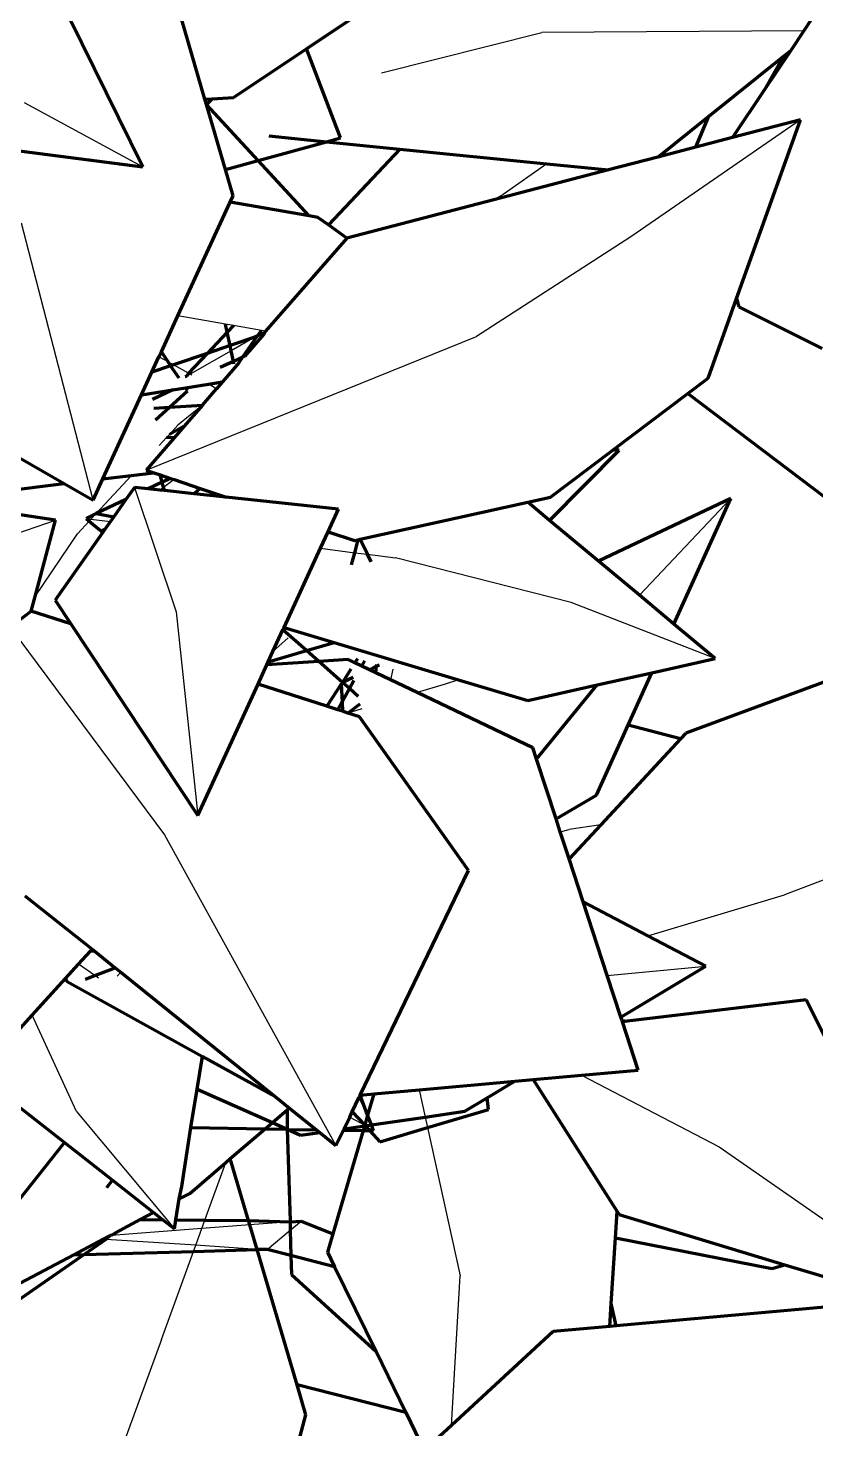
# Model space of a CAD drawing. Header units: millimetres. Extents: x 4307 to 31003, y 2809 to 20009.
# Drawn here: x 7635.5 to 7672.6, y 8029.1 to 8094.9 of the extents above; entities that cross this region are included whole.
import ezdxf

# ---------------------------------------------------------------- set-up
doc = ezdxf.new("R2010")
doc.units = ezdxf.units.MM
doc.layers.add('ProfileEdges', color=7, linetype='Continuous')

msp = doc.modelspace()

# ---------------------------------------------------------------- linework, layer by layer
for p, q in [((7652.143, 8092.804), (7659.672, 8094.702)), ((7672.002, 8094.787), (7659.672, 8094.702)), ((7635.341, 8091.41), (7640.921, 8088.39)), ((7671.843, 8090.6), (7663.857, 8085.104)), ((7659.91, 8088.535), (7657.86, 8087.093)), ((7657.86, 8087.093), (7657.413, 8086.836)), ((7638.578, 8072.723), (7635.216, 8085.75)), ((7663.857, 8085.104), (7656.598, 8080.41)), ((7644.807, 8080.994), (7642.562, 8081.379)), ((7645.174, 8080.931), (7644.807, 8080.994)), ((7646.493, 8080.705), (7645.174, 8080.931)), ((7646.682, 8080.672), (7646.328, 8080.469)), ((7646.682, 8080.672), (7646.493, 8080.705)), ((7646.726, 8080.665), (7646.682, 8080.672)), ((7641.074, 8074.133), (7656.598, 8080.41)), ((7646.182, 8080.385), (7645.068, 8079.745)), ((7642.104, 8079.22), (7641.677, 8079.456)), ((7645.068, 8079.745), (7643.149, 8078.643)), ((7642.352, 8079.083), (7642.104, 8079.22)), ((7643.06, 8078.692), (7642.352, 8079.083)), ((7643.149, 8078.643), (7642.972, 8078.541)), ((7643.149, 8078.643), (7643.06, 8078.692)), ((7643.217, 8078.605), (7643.149, 8078.643)), ((7644.385, 8077.959), (7643.998, 8078.174)), ((7643.718, 8077.188), (7642.57, 8076.245)), ((7642.57, 8076.245), (7642.168, 8075.811)), ((7642.032, 8075.664), (7641.684, 8075.289)), ((7642.168, 8075.811), (7642.032, 8075.664)), ((7663.315, 8075.075), (7662.893, 8074.98)), ((7640.382, 8073.883), (7638.724, 8072.095)), ((7642.392, 8073.688), (7641.896, 8073.311)), ((7640.521, 8073.321), (7642.49, 8067.48)), ((7641.896, 8073.311), (7641.739, 8073.191)), ((7664.263, 8068.251), (7668.56, 8072.796)), ((7638.724, 8072.095), (7638.48, 8071.831)), ((7625.266, 8067.787), (7636.812, 8071.781)), ((7638.391, 8071.735), (7637.843, 8071.144)), ((7638.247, 8071.861), (7638.48, 8071.831)), ((7638.48, 8071.831), (7638.391, 8071.735)), ((7638.48, 8071.831), (7639.392, 8071.715)), ((7638.911, 8071.307), (7639.196, 8071.436)), ((7635.856, 8068.189), (7637.843, 8071.144)), ((7649.267, 8070.46), (7650.884, 8070.254)), ((7650.884, 8070.254), (7651.475, 8070.179)), ((7651.475, 8070.179), (7652.797, 8070.011)), ((7661.063, 8067.906), (7652.797, 8070.011)), ((7642.49, 8067.48), (7643.497, 8057.907)), ((7667.83, 8065.28), (7661.063, 8067.906)), ((7634.679, 8066.755), (7641.933, 8056.992)), ((7647.035, 8065.605), (7647.747, 8066.244)), ((7652.679, 8064.776), (7652.566, 8064.28)), ((7655.761, 8064.281), (7655.092, 8064.057)), ((7655.092, 8064.057), (7653.821, 8063.681)), ((7651.21, 8062.907), (7650.562, 8062.718)), ((7681.12, 8057.987), (7671.092, 8054.176)), ((7641.933, 8056.992), (7649.999, 8042.384)), ((7660.546, 8057.139), (7660.959, 8057.247)), ((7662.443, 8057.456), (7660.959, 8057.247)), ((7664.662, 8052.25), (7671.092, 8054.176)), ((7638.665, 8050.372), (7637.889, 8050.906)), ((7638.828, 8050.261), (7638.665, 8050.372)), ((7639.71, 8050.346), (7639.885, 8050.533)), ((7662.756, 8050.372), (7667.385, 8050.826)), ((7637.798, 8043.983), (7635.716, 8048.512)), ((7661.535, 8045.69), (7668.01, 8042.326)), ((7653.916, 8045.012), (7654.199, 8043.725)), ((7651.076, 8044.622), (7651.485, 8043.811)), ((7637.798, 8043.983), (7642.399, 8038.47)), ((7650.645, 8043.727), (7651.348, 8043.343)), ((7654.199, 8043.725), (7654.307, 8043.233)), ((7651.391, 8043.297), (7651.768, 8043.079)), ((7654.307, 8043.233), (7655.839, 8036.269)), ((7668.01, 8042.326), (7679.75, 8034.175)), ((7643.831, 8038.878), (7644.814, 8041.584)), ((7643.689, 8038.485), (7639.45, 8038.164)), ((7643.408, 8037.712), (7643.689, 8038.485)), ((7643.689, 8038.485), (7643.831, 8038.878)), ((7645.95, 8038.657), (7643.689, 8038.485)), ((7647.841, 8038.8), (7645.95, 8038.657)), ((7647.851, 8038.416), (7648.356, 8038.839)), ((7639.174, 8037.972), (7639.045, 8037.98)), ((7643.408, 8037.712), (7639.174, 8037.972)), ((7646.763, 8037.506), (7647.851, 8038.416)), ((7641.795, 8033.266), (7643.299, 8037.41)), ((7643.299, 8037.41), (7643.408, 8037.712)), ((7646.294, 8037.493), (7643.408, 8037.712)), ((7655.423, 8029.226), (7655.839, 8036.269)), ((7641.795, 8033.266), (7639.329, 8026.562))]:
    msp.add_line(p, q)
at = {"layer": 'ProfileEdges', "lineweight": 211}
for p, q in [((7648.611, 8093.944), (7658.898, 8100.829)), ((7640.921, 8088.39), (7636.746, 8096.858)), ((7643.839, 8091.564), (7642.577, 8095.892)), ((7672.331, 8095.28), (7672.002, 8094.787)), ((7672.002, 8094.787), (7671.382, 8093.86)), ((7645.173, 8091.643), (7648.611, 8093.944)), ((7650.205, 8089.751), (7648.611, 8093.944)), ((7671.382, 8093.86), (7670.133, 8091.993)), ((7671.028, 8093.577), (7671.382, 8093.86)), ((7667.521, 8090.768), (7671.028, 8093.577)), ((7671.028, 8093.577), (7670.133, 8091.993)), ((7670.133, 8091.993), (7668.644, 8089.766)), ((7643.839, 8091.564), (7644.182, 8091.584)), ((7643.909, 8091.323), (7643.839, 8091.564)), ((7644.182, 8091.584), (7643.909, 8091.323)), ((7646.339, 8088.686), (7643.909, 8091.323)), ((7644.802, 8088.262), (7643.909, 8091.323)), ((7644.182, 8091.584), (7645.173, 8091.643)), ((7665.124, 8088.847), (7667.521, 8090.768)), ((7666.924, 8089.317), (7667.521, 8090.768)), ((7671.843, 8090.6), (7668.644, 8089.766)), ((7668.833, 8082.197), (7671.843, 8090.6)), ((7646.836, 8089.84), (7649.548, 8089.57)), ((7633.826, 8089.307), (7640.921, 8088.39)), ((7646.339, 8088.686), (7649.548, 8089.57)), ((7649.548, 8089.57), (7650.205, 8089.751)), ((7649.548, 8089.57), (7653.004, 8089.224)), ((7653.004, 8089.224), (7649.642, 8085.664)), ((7653.004, 8089.224), (7659.91, 8088.535)), ((7666.924, 8089.317), (7665.124, 8088.847)), ((7668.644, 8089.766), (7666.924, 8089.317)), ((7644.802, 8088.262), (7646.339, 8088.686)), ((7648.732, 8086.087), (7646.339, 8088.686)), ((7659.91, 8088.535), (7662.814, 8088.245)), ((7665.124, 8088.847), (7662.814, 8088.245)), ((7645.161, 8087.028), (7644.802, 8088.262)), ((7662.814, 8088.245), (7657.413, 8086.836)), ((7642.562, 8081.379), (7645.026, 8086.734)), ((7645.026, 8086.734), (7645.161, 8087.028)), ((7648.732, 8086.087), (7645.026, 8086.734)), ((7657.413, 8086.836), (7650.509, 8085.035)), ((7649.144, 8086.015), (7648.732, 8086.087)), ((7649.642, 8085.664), (7649.144, 8086.015)), ((7650.509, 8085.035), (7649.642, 8085.664)), ((7650.509, 8085.035), (7646.682, 8080.672)), ((7667.492, 8078.453), (7668.833, 8082.197)), ((7668.833, 8082.197), (7668.946, 8081.813)), ((7641.787, 8079.695), (7642.562, 8081.379)), ((7668.946, 8081.813), (7672.858, 8079.859)), ((7644.884, 8080.624), (7643.939, 8079.622)), ((7644.884, 8080.624), (7644.807, 8080.994)), ((7645.174, 8080.931), (7644.884, 8080.624)), ((7645.017, 8079.989), (7644.884, 8080.624)), ((7646.328, 8080.469), (7646.493, 8080.705)), ((7646.682, 8080.672), (7646.61, 8080.531)), ((7645.017, 8079.989), (7643.939, 8079.622)), ((7646.182, 8080.385), (7645.017, 8079.989)), ((7645.068, 8079.745), (7645.017, 8079.989)), ((7645.619, 8079.452), (7646.297, 8080.424)), ((7646.61, 8080.531), (7645.717, 8079.498)), ((7646.297, 8080.424), (7646.182, 8080.385)), ((7646.297, 8080.424), (7646.328, 8080.469)), ((7646.61, 8080.531), (7646.328, 8080.469)), ((7641.348, 8078.741), (7641.677, 8079.456)), ((7641.677, 8079.456), (7641.787, 8079.695)), ((7642.104, 8079.22), (7641.787, 8079.695)), ((7643.939, 8079.622), (7642.352, 8079.083)), ((7643.939, 8079.622), (7643.06, 8078.692)), ((7645.173, 8079.243), (7645.068, 8079.745)), ((7645.619, 8079.452), (7645.173, 8079.243)), ((7645.431, 8079.183), (7645.619, 8079.452)), ((7645.717, 8079.498), (7645.619, 8079.452)), ((7640.856, 8077.672), (7641.348, 8078.741)), ((7642.225, 8079.039), (7641.348, 8078.741)), ((7642.225, 8079.039), (7642.104, 8079.22)), ((7642.352, 8079.083), (7642.225, 8079.039)), ((7642.618, 8078.449), (7642.225, 8079.039)), ((7643.06, 8078.692), (7642.972, 8078.541)), ((7645.173, 8079.243), (7644.56, 8078.956)), ((7645.431, 8079.183), (7644.662, 8078.28)), ((7645.198, 8079.122), (7645.173, 8079.243)), ((7642.322, 8077.906), (7642.917, 8078.001)), ((7642.972, 8078.541), (7642.9, 8078.522)), ((7642.917, 8078.001), (7643.998, 8078.174)), ((7643.014, 8077.855), (7642.917, 8078.001)), ((7643.718, 8077.188), (7644.385, 8077.959)), ((7643.998, 8078.174), (7644.662, 8078.28)), ((7644.662, 8078.28), (7644.385, 8077.959)), ((7666.548, 8077.74), (7667.492, 8078.453)), ((7639.037, 8073.719), (7640.856, 8077.672)), ((7640.856, 8077.672), (7642.322, 8077.906)), ((7642.322, 8077.906), (7641.371, 8077.46)), ((7642.173, 8077.096), (7643.014, 8077.855)), ((7663.029, 8075.083), (7666.548, 8077.74)), ((7666.548, 8077.74), (7674.479, 8071.719)), ((7641.43, 8077.051), (7642.173, 8077.096)), ((7641.51, 8076.497), (7642.173, 8077.096)), ((7642.173, 8077.096), (7643.718, 8077.188)), ((7643.718, 8077.188), (7642.86, 8076.198)), ((7642.86, 8076.198), (7642.168, 8075.811)), ((7642.86, 8076.198), (7642.39, 8075.654)), ((7642.39, 8075.654), (7641.074, 8074.133)), ((7642.39, 8075.654), (7642.032, 8075.664)), ((7635.148, 8074.69), (7637.226, 8073.499)), ((7660.043, 8071.767), (7663.315, 8075.075)), ((7660.08, 8072.856), (7662.893, 8074.98)), ((7662.893, 8074.98), (7663.029, 8075.083)), ((7663.315, 8075.075), (7663.029, 8075.083)), ((7640.382, 8073.883), (7641.435, 8074.011)), ((7641.074, 8074.133), (7641.435, 8074.011)), ((7641.435, 8074.011), (7641.73, 8073.911)), ((7634.346, 8073.148), (7637.226, 8073.499)), ((7637.226, 8073.499), (7638.578, 8072.723)), ((7638.578, 8072.723), (7639.037, 8073.719)), ((7639.037, 8073.719), (7640.382, 8073.883)), ((7641.827, 8073.563), (7641.172, 8073.252)), ((7641.827, 8073.563), (7641.73, 8073.911)), ((7641.73, 8073.911), (7642.214, 8073.748)), ((7642.214, 8073.748), (7641.827, 8073.563)), ((7641.896, 8073.311), (7641.827, 8073.563)), ((7642.214, 8073.748), (7642.392, 8073.688)), ((7642.392, 8073.688), (7643.62, 8073.272)), ((7640.121, 8072.752), (7638.724, 8072.095)), ((7640.121, 8072.752), (7639.548, 8071.937)), ((7640.521, 8073.321), (7640.121, 8072.752)), ((7641.172, 8073.252), (7640.521, 8073.321)), ((7641.739, 8073.191), (7641.172, 8073.252)), ((7641.935, 8073.171), (7641.739, 8073.191)), ((7641.935, 8073.171), (7641.896, 8073.311)), ((7643.329, 8073.022), (7641.935, 8073.171)), ((7643.62, 8073.272), (7643.329, 8073.022)), ((7644.835, 8072.861), (7643.329, 8073.022)), ((7643.62, 8073.272), (7644.835, 8072.861)), ((7650.112, 8072.298), (7644.835, 8072.861)), ((7659.017, 8072.621), (7660.08, 8072.856)), ((7668.56, 8072.796), (7662.341, 8069.853)), ((7665.888, 8066.898), (7668.56, 8072.796)), ((7636.812, 8071.781), (7632.139, 8072.486)), ((7638.724, 8072.095), (7638.247, 8071.861)), ((7638.724, 8072.095), (7639.548, 8071.937)), ((7649.625, 8071.241), (7650.112, 8072.298)), ((7651.133, 8070.882), (7659.017, 8072.621)), ((7660.043, 8071.767), (7659.017, 8072.621)), ((7635.856, 8068.189), (7636.812, 8071.781)), ((7638.247, 8071.861), (7638.391, 8071.735)), ((7638.391, 8071.735), (7638.911, 8071.307)), ((7639.196, 8071.436), (7639.019, 8071.185)), ((7639.392, 8071.715), (7639.196, 8071.436)), ((7639.548, 8071.937), (7639.392, 8071.715)), ((7662.341, 8069.853), (7660.043, 8071.767)), ((7639.019, 8071.185), (7636.792, 8068.018)), ((7638.911, 8071.307), (7639.019, 8071.185)), ((7649.267, 8070.46), (7649.625, 8071.241)), ((7649.625, 8071.241), (7650.862, 8070.822)), ((7650.862, 8070.822), (7651.044, 8070.863)), ((7650.884, 8070.254), (7651.044, 8070.863)), ((7651.044, 8070.863), (7651.133, 8070.882)), ((7651.475, 8070.179), (7651.133, 8070.882)), ((7647.556, 8066.738), (7649.267, 8070.46)), ((7650.732, 8069.676), (7650.884, 8070.254)), ((7651.647, 8069.825), (7651.475, 8070.179)), ((7664.263, 8068.251), (7662.341, 8069.853)), ((7635.661, 8067.512), (7635.856, 8068.189)), ((7665.888, 8066.898), (7664.263, 8068.251)), ((7634.679, 8066.755), (7635.661, 8067.512)), ((7637.525, 8066.912), (7635.661, 8067.512)), ((7636.792, 8068.018), (7637.525, 8066.912)), ((7637.525, 8066.912), (7643.497, 8057.907)), ((7647.507, 8066.632), (7647.556, 8066.738)), ((7647.556, 8066.738), (7649.911, 8066.033)), ((7667.83, 8065.28), (7665.888, 8066.898)), ((7647.035, 8065.605), (7647.507, 8066.632)), ((7648.616, 8065.65), (7647.507, 8066.632)), ((7646.811, 8065.117), (7648.616, 8065.65)), ((7646.811, 8065.117), (7647.035, 8065.605)), ((7648.616, 8065.65), (7649.911, 8066.033)), ((7649.188, 8065.144), (7648.616, 8065.65)), ((7649.911, 8066.033), (7655.761, 8064.281)), ((7646.334, 8064.078), (7646.752, 8064.989)), ((7649.188, 8065.144), (7646.752, 8064.989)), ((7646.752, 8064.989), (7646.811, 8065.117)), ((7650.575, 8065.232), (7649.188, 8065.144)), ((7650.304, 8064.155), (7649.188, 8065.144)), ((7650.697, 8064.784), (7650.304, 8064.155)), ((7650.889, 8065.082), (7650.575, 8065.232)), ((7651.011, 8065.272), (7650.889, 8065.082)), ((7651.22, 8064.924), (7650.889, 8065.082)), ((7651.22, 8064.924), (7651.356, 8065.17)), ((7651.572, 8064.755), (7651.22, 8064.924)), ((7651.904, 8064.913), (7651.572, 8064.755)), ((7651.879, 8064.609), (7651.904, 8064.913)), ((7651.904, 8064.913), (7651.912, 8065.004)), ((7652.026, 8064.97), (7651.904, 8064.913)), ((7664.854, 8064.614), (7667.83, 8065.28)), ((7675.977, 8065.286), (7666.454, 8061.778)), ((7650.304, 8064.155), (7650.237, 8064.124)), ((7650.237, 8064.124), (7650.24, 8064.075)), ((7650.804, 8064.392), (7650.304, 8064.155)), ((7650.634, 8063.864), (7650.304, 8064.155)), ((7650.634, 8063.864), (7650.844, 8064.245)), ((7651.879, 8064.609), (7651.572, 8064.755)), ((7652.566, 8064.28), (7651.879, 8064.609)), ((7653.821, 8063.681), (7652.566, 8064.28)), ((7655.761, 8064.281), (7659.016, 8063.307)), ((7662.271, 8064.035), (7664.854, 8064.614)), ((7663.736, 8062.145), (7664.854, 8064.614)), ((7643.497, 8057.907), (7646.334, 8064.078)), ((7649.571, 8063.037), (7646.334, 8064.078)), ((7650.24, 8064.075), (7649.571, 8063.037)), ((7650.24, 8064.075), (7650.287, 8063.238)), ((7650.287, 8063.238), (7650.634, 8063.864)), ((7651.048, 8063.497), (7650.634, 8063.864)), ((7659.258, 8061.083), (7653.821, 8063.681)), ((7659.016, 8063.307), (7662.271, 8064.035)), ((7659.433, 8060.548), (7662.271, 8064.035)), ((7650.085, 8062.871), (7649.571, 8063.037)), ((7650.085, 8062.871), (7650.287, 8063.238)), ((7650.312, 8062.798), (7650.085, 8062.871)), ((7650.287, 8063.238), (7650.312, 8062.798)), ((7650.562, 8062.718), (7650.312, 8062.798)), ((7650.562, 8062.718), (7651.142, 8063.156)), ((7651.108, 8062.542), (7650.562, 8062.718)), ((7656.223, 8055.315), (7651.108, 8062.542)), ((7662.243, 8058.85), (7663.736, 8062.145)), ((7666.195, 8061.499), (7663.736, 8062.145)), ((7666.195, 8061.499), (7662.443, 8057.456)), ((7666.454, 8061.778), (7666.195, 8061.499)), ((7659.433, 8060.548), (7659.258, 8061.083)), ((7660.347, 8057.75), (7659.433, 8060.548)), ((7660.347, 8057.75), (7662.243, 8058.85)), ((7660.546, 8057.139), (7660.347, 8057.75)), ((7660.963, 8055.862), (7660.546, 8057.139)), ((7662.443, 8057.456), (7660.963, 8055.862)), ((7661.624, 8053.839), (7660.963, 8055.862)), ((7651.139, 8044.753), (7656.223, 8055.315)), ((7635.376, 8054.12), (7638.537, 8051.619)), ((7664.662, 8052.25), (7661.624, 8053.839)), ((7662.756, 8050.372), (7661.624, 8053.839)), ((7667.385, 8050.826), (7664.662, 8052.25)), ((7638.45, 8051.523), (7638.537, 8051.619)), ((7638.537, 8051.619), (7638.674, 8051.509)), ((7637.889, 8050.906), (7638.45, 8051.523)), ((7638.674, 8051.509), (7638.45, 8051.523)), ((7638.674, 8051.509), (7639.624, 8050.744)), ((7637.278, 8050.232), (7637.889, 8050.906)), ((7638.226, 8050.203), (7638.665, 8050.372)), ((7638.665, 8050.372), (7639.624, 8050.744)), ((7639.624, 8050.744), (7639.885, 8050.533)), ((7639.885, 8050.533), (7647.143, 8044.685)), ((7663.394, 8048.418), (7662.756, 8050.372)), ((7663.394, 8048.418), (7667.385, 8050.826)), ((7635.716, 8048.512), (7637.278, 8050.232)), ((7637.278, 8050.232), (7637.328, 8050.116)), ((7637.328, 8050.116), (7643.721, 8046.578)), ((7672.099, 8049.231), (7663.694, 8048.227)), ((7673.03, 8047.398), (7672.099, 8049.231)), ((7633.719, 8046.313), (7635.716, 8048.512)), ((7663.446, 8048.258), (7663.394, 8048.418)), ((7663.446, 8048.258), (7663.694, 8048.227)), ((7663.465, 8048.2), (7663.446, 8048.258)), ((7663.694, 8048.227), (7663.465, 8048.2)), ((7664.207, 8045.928), (7663.465, 8048.2)), ((7643.471, 8045.042), (7643.721, 8046.578)), ((7643.721, 8046.578), (7647.143, 8044.685)), ((7659.274, 8045.489), (7661.535, 8045.69)), ((7661.535, 8045.69), (7664.207, 8045.928)), ((7643.177, 8043.237), (7643.471, 8045.042)), ((7643.471, 8045.042), (7647.006, 8043.463)), ((7651.782, 8044.822), (7653.916, 8045.012)), ((7653.916, 8045.012), (7658.409, 8045.412)), ((7657.107, 8044.626), (7658.409, 8045.412)), ((7658.409, 8045.412), (7659.274, 8045.489)), ((7659.274, 8045.489), (7663.221, 8039.281)), ((7634.257, 8044.872), (7637.231, 8042.534)), ((7647.143, 8044.685), (7647.807, 8044.15)), ((7650.765, 8043.976), (7651.076, 8044.622)), ((7651.076, 8044.622), (7651.139, 8044.753)), ((7651.139, 8044.753), (7651.782, 8044.822)), ((7651.485, 8043.811), (7651.139, 8044.753)), ((7651.782, 8044.822), (7651.485, 8043.811)), ((7656.062, 8043.996), (7657.107, 8044.626)), ((7657.165, 8044.08), (7657.107, 8044.626)), ((7647.006, 8043.463), (7647.707, 8044.064)), ((7647.707, 8044.064), (7647.699, 8043.154)), ((7647.707, 8044.064), (7647.807, 8044.15)), ((7647.807, 8044.15), (7649.075, 8043.128)), ((7650.376, 8043.168), (7650.645, 8043.727)), ((7650.645, 8043.727), (7650.765, 8043.976)), ((7650.765, 8043.976), (7651.348, 8043.343)), ((7651.485, 8043.811), (7651.348, 8043.343)), ((7651.664, 8043.356), (7651.485, 8043.811)), ((7651.664, 8043.356), (7654.199, 8043.725)), ((7654.199, 8043.725), (7656.062, 8043.996)), ((7654.307, 8043.233), (7657.165, 8044.08)), ((7642.743, 8040.454), (7643.177, 8043.237)), ((7643.177, 8043.237), (7646.667, 8043.173)), ((7645.031, 8041.771), (7646.667, 8043.173)), ((7646.667, 8043.173), (7647.006, 8043.463)), ((7646.667, 8043.173), (7647.699, 8043.154)), ((7647.006, 8043.463), (7647.699, 8043.154)), ((7647.699, 8043.154), (7647.73, 8043.14)), ((7647.699, 8043.154), (7647.84, 8038.843)), ((7647.73, 8043.14), (7648.333, 8042.871)), ((7647.73, 8043.14), (7649.075, 8043.128)), ((7649.075, 8043.128), (7649.232, 8043.002)), ((7651.273, 8043.088), (7649.851, 8038.243)), ((7649.999, 8042.384), (7650.346, 8043.105)), ((7650.346, 8043.105), (7650.376, 8043.168)), ((7650.346, 8043.105), (7651.273, 8043.088)), ((7650.376, 8043.168), (7651.364, 8043.312)), ((7651.364, 8043.312), (7651.273, 8043.088)), ((7651.273, 8043.088), (7651.588, 8043.082)), ((7651.348, 8043.343), (7651.364, 8043.312)), ((7651.364, 8043.312), (7651.664, 8043.356)), ((7651.364, 8043.312), (7651.391, 8043.297)), ((7651.391, 8043.297), (7651.588, 8043.082)), ((7651.588, 8043.082), (7651.768, 8043.079)), ((7651.588, 8043.082), (7652.061, 8042.568)), ((7651.768, 8043.079), (7651.664, 8043.356)), ((7652.061, 8042.568), (7654.307, 8043.233)), ((7631.978, 8035.916), (7637.231, 8042.534)), ((7637.231, 8042.534), (7639.494, 8040.754)), ((7648.333, 8042.871), (7649.232, 8043.002)), ((7649.232, 8043.002), (7649.999, 8042.384)), ((7644.814, 8041.584), (7645.031, 8041.771)), ((7645.89, 8038.86), (7645.031, 8041.771)), ((7643.127, 8040.139), (7644.814, 8041.584)), ((7639.23, 8040.41), (7639.494, 8040.754)), ((7639.494, 8040.754), (7641.423, 8039.237)), ((7642.629, 8039.875), (7642.743, 8040.454)), ((7642.743, 8040.454), (7642.72, 8040.438)), ((7642.468, 8038.889), (7642.629, 8039.875)), ((7642.629, 8039.875), (7643.127, 8040.139)), ((7640.792, 8038.904), (7641.423, 8039.237)), ((7641.423, 8039.237), (7641.859, 8038.894)), ((7663.141, 8038.046), (7663.221, 8039.281)), ((7663.221, 8039.281), (7663.312, 8039.139)), ((7663.312, 8039.139), (7671.107, 8036.785)), ((7639.631, 8038.29), (7640.792, 8038.904)), ((7640.792, 8038.904), (7641.859, 8038.894)), ((7641.859, 8038.894), (7642.399, 8038.47)), ((7642.399, 8038.47), (7642.468, 8038.889)), ((7642.468, 8038.889), (7643.831, 8038.878)), ((7643.831, 8038.878), (7645.89, 8038.86)), ((7645.89, 8038.86), (7647.841, 8038.8)), ((7645.95, 8038.657), (7645.89, 8038.86)), ((7646.294, 8037.493), (7645.95, 8038.657)), ((7647.84, 8038.843), (7647.841, 8038.8)), ((7647.841, 8038.8), (7648.356, 8038.839)), ((7647.841, 8038.8), (7647.851, 8038.416)), ((7648.356, 8038.839), (7649.851, 8038.243)), ((7637.674, 8037.255), (7639.045, 8037.98)), ((7639.174, 8037.972), (7638.162, 8037.269)), ((7639.045, 8037.98), (7639.384, 8038.159)), ((7639.384, 8038.159), (7639.174, 8037.972)), ((7639.45, 8038.164), (7639.384, 8038.159)), ((7639.631, 8038.29), (7639.45, 8038.164)), ((7647.851, 8038.416), (7647.882, 8037.219)), ((7649.851, 8038.243), (7649.599, 8037.383)), ((7662.941, 8034.97), (7663.141, 8038.046)), ((7663.141, 8038.046), (7670.485, 8036.605)), ((7638.162, 8037.269), (7632.478, 8033.316)), ((7635.149, 8035.92), (7637.674, 8037.255)), ((7637.674, 8037.255), (7638.162, 8037.269)), ((7638.162, 8037.269), (7643.299, 8037.41)), ((7643.299, 8037.41), (7646.294, 8037.493)), ((7646.763, 8037.506), (7646.294, 8037.493)), ((7648.169, 8031.137), (7646.294, 8037.493)), ((7647.882, 8037.219), (7646.763, 8037.506)), ((7647.882, 8037.219), (7647.905, 8036.32)), ((7649.936, 8036.692), (7647.882, 8037.219)), ((7649.599, 8037.383), (7649.936, 8036.692)), ((7649.936, 8036.692), (7651.882, 8032.703)), ((7670.485, 8036.605), (7671.107, 8036.785)), ((7671.107, 8036.785), (7676.617, 8035.121)), ((7647.905, 8036.32), (7651.882, 8032.703)), ((7662.87, 8033.888), (7662.941, 8034.97)), ((7663.167, 8033.915), (7662.941, 8034.97)), ((7676.617, 8035.121), (7663.167, 8033.915)), ((7662.87, 8033.888), (7660.207, 8033.649)), ((7663.167, 8033.915), (7662.87, 8033.888)), ((7660.207, 8033.649), (7655.423, 8029.226)), ((7651.882, 8032.703), (7653.278, 8029.842)), ((7653.278, 8029.842), (7648.169, 8031.137)), ((7648.584, 8029.732), (7648.169, 8031.137)), ((7647.544, 8025.866), (7648.584, 8029.732)), ((7653.278, 8029.842), (7654.152, 8028.051)), ((7655.423, 8029.226), (7654.152, 8028.051))]:
    msp.add_line(p, q, dxfattribs=at)

doc.saveas('drawing.dxf')
